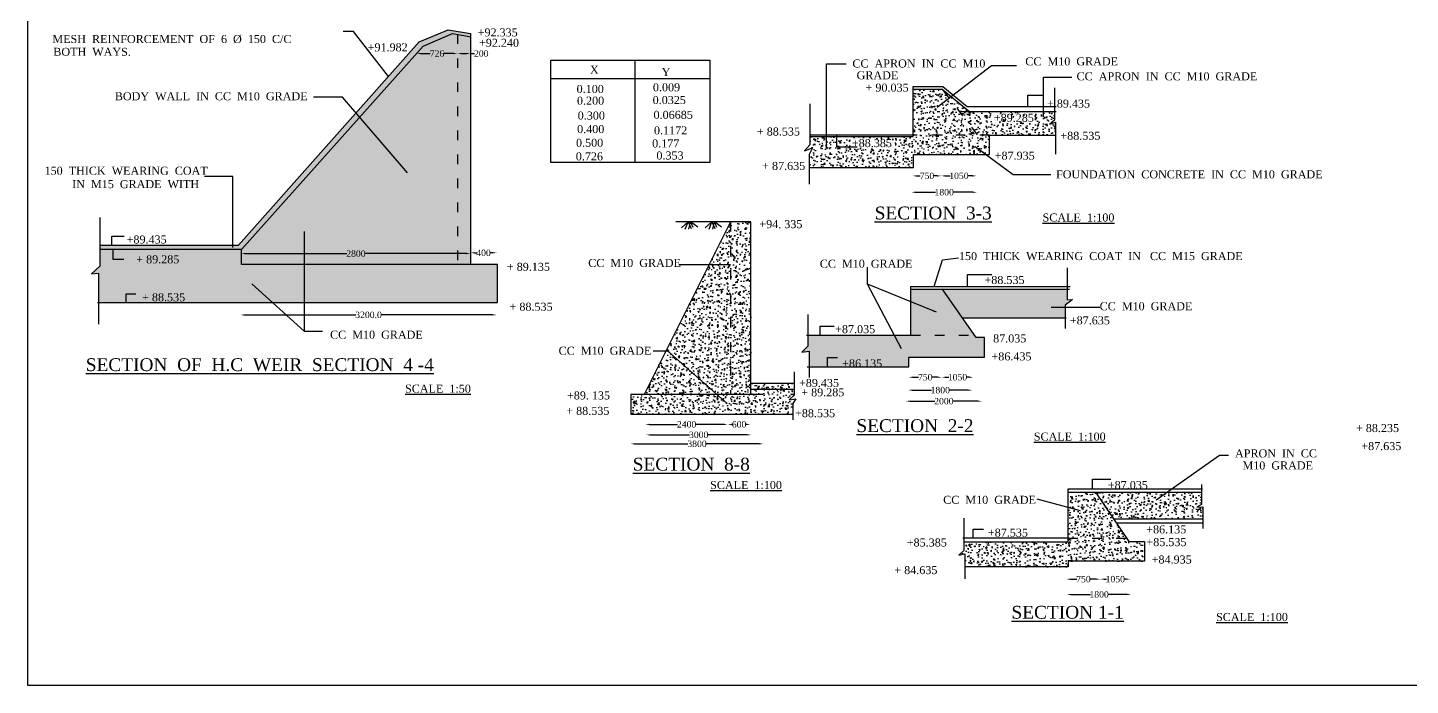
# Model space of a CAD drawing. Header units: millimetres. Extents: x -41669 to -7110, y 1361 to 23536.
# Drawn here: x -41669 to -24389, y 1361 to 9575 of the extents above; entities that cross this region are included whole.
import ezdxf

# ---------------------------------------------------------------- set-up
doc = ezdxf.new("R2010")
doc.units = ezdxf.units.MM
doc.header["$MEASUREMENT"] = 0
doc.header["$PDMODE"] = 66
doc.header["$PDSIZE"] = 170
doc.linetypes.add('ACAD_ISO03W100', pattern=[30, 12, -18])
for name, color, linetype in [('DIM', 5, 'Continuous'), ('DOT LINE', 3, 'ACAD_ISO03W100'), ('DWG. LINE', 1, 'Continuous'), ('HATCH', 2, 'Continuous'), ('TEXT', 7, 'Continuous')]:
    doc.layers.add(name, color=color, linetype=linetype)
doc.layers.add('TITLE', color=7, linetype='Continuous', lineweight=30)
doc.styles.get("Standard").update_dxf_attribs({"font": 'TIMES.TTF', "height": 80})
doc.dimstyles.get("Standard").update_dxf_attribs({"dimtxt": 80, "dimasz": 50, "dimexe": 0.18, "dimexo": 0.0625, "dimgap": 0.09, "dimtad": 0, "dimtih": 1, "dimtoh": 1, "dimdec": 1, "dimzin": 0, "dimdsep": 46, "dimtxsty": 'Standard', "dimcen": 0.09, "dimse1": 1, "dimse2": 1, "dimclrd": 5, "dimclre": 5, "dimclrt": 4, "dimadec": 0, "dimazin": 0, "dimtfac": 1, "dimtdec": 1, "dimtofl": 0, "dimtmove": 0, "dimatfit": 3, "dimfxl": 1, "dimtolj": 1, "dimtzin": 0, "dimarcsym": 0})
pattern_1 = [(50, (0, 0), (143.45204, -12.55043), [15, -165]), (355, (0, 0), (-27.75027, 150.43843), [12, -132]), (100.4514, (11.95, -1.05), (115.70188, 137.8879), [12.74804, -140.2284]), (46.1842, (0, 40), (213.4482, -33.1038), [22.5, -247.5]), (96.6356, (17.79, 37.24), (186.9325, 194.8236), [19.1221, -210.3426]), (351.1842, (0, 40), (186.9324, 194.8237), [18, -198]), (21, (20, 30), (119.3814, -80.52378), [15, -165]), (326, (20, 30), (48.66307, 145.03), [12, -132]), (71.4514, (29.95, 23.29), (168.04453, 64.5061), [12.74804, -140.2284]), (37.5, (0, 0), (2.43197, 66.57877), [0, -130.4, 0, -134, 0, -132.5]), (7.5, (0, 0), (52.61391, 78.88234), [0, -76.4, 0, -127.4, 0, -50.5]), (327.5, (-44.6, 0), (106.76449, -4.510974), [0, -50, 0, -156, 0, -207]), (317.5, (-64.6, 0), (116.63723, 20.021), [0, -65, 0, -103.6, 0, -147])]

# ---------------------------------------------------------------- blocks, each defined once
blk = doc.blocks.new('*D2')
at = {"layer": 'Defpoints', "color": 0}
for p in [(-39009, 5987), (-35809, 5987), (-35809, 5987)]:
    blk.add_point(p, dxfattribs=at)
at = {"layer": 'DIM', "color": 5, "lineweight": -2}
for p, q in [((-38959, 5987), (-37567, 5987)), ((-35859, 5987), (-37251, 5987))]:
    blk.add_line(p, q, dxfattribs=at)
at = {"layer": 'DIM', "color": 5}
for points in [[(-38959, 5995), (-38959, 5979), (-39009, 5987)], [(-35859, 5995), (-35859, 5979), (-35809, 5987)]]:
    blk.add_solid(points, dxfattribs=at)
at = {"layer": 'DIM', "color": 4, "insert": (-37409, 5987), "char_height": 80, "attachment_point": 5}
blk.add_mtext('\\A1;3200.0', dxfattribs=at)
blk = doc.blocks.new('*D55')
at = {"layer": 'Defpoints', "color": 0}
for p in [(-38999, 6753), (-36135, 6753), (-36135, 6753)]:
    blk.add_point(p, dxfattribs=at)
at = {"layer": 'DIM', "color": 5, "lineweight": -2}
for p, q in [((-38949, 6753), (-37682, 6753)), ((-36185, 6753), (-37452, 6753))]:
    blk.add_line(p, q, dxfattribs=at)
at = {"layer": 'DIM', "color": 5}
for points in [[(-38949, 6762), (-38949, 6745), (-38999, 6753)], [(-36185, 6762), (-36185, 6745), (-36135, 6753)]]:
    blk.add_solid(points, dxfattribs=at)
at = {"layer": 'DIM', "color": 4, "insert": (-37567, 6753), "char_height": 80, "attachment_point": 5}
blk.add_mtext('\\A1;2800', dxfattribs=at)
blk = doc.blocks.new('*D56')
at = {"layer": 'Defpoints', "color": 0}
for p in [(-36135, 6753), (-35808, 6763), (-35808, 6753)]:
    blk.add_point(p, dxfattribs=at)
at = {"layer": 'DIM', "color": 5, "lineweight": -2}
for p, q in [((-36085, 6763), (-36057, 6763)), ((-35858, 6763), (-35886, 6763))]:
    blk.add_line(p, q, dxfattribs=at)
at = {"layer": 'DIM', "color": 5}
for points in [[(-36085, 6772), (-36085, 6755), (-36135, 6763)], [(-35858, 6772), (-35858, 6755), (-35808, 6763)]]:
    blk.add_solid(points, dxfattribs=at)
at = {"layer": 'DIM', "color": 4, "insert": (-35972, 6763), "char_height": 80, "attachment_point": 5}
blk.add_mtext('\\A1;400', dxfattribs=at)
blk = doc.blocks.new('*D57')
at = {"layer": 'Defpoints', "color": 0}
for p in [(-36808, 9252), (-36298, 9252), (-36298, 9252)]:
    blk.add_point(p, dxfattribs=at)
at = {"layer": 'DIM', "color": 5, "lineweight": -2}
for p, q in [((-36758, 9252), (-36637, 9252)), ((-36348, 9252), (-36469, 9252))]:
    blk.add_line(p, q, dxfattribs=at)
at = {"layer": 'DIM', "color": 5}
for points in [[(-36758, 9260), (-36758, 9244), (-36808, 9252)], [(-36348, 9260), (-36348, 9244), (-36298, 9252)]]:
    blk.add_solid(points, dxfattribs=at)
at = {"layer": 'DIM', "color": 4, "insert": (-36553, 9252), "char_height": 80, "attachment_point": 5}
blk.add_mtext('\\A1;726', dxfattribs=at)
blk = doc.blocks.new('*D58')
at = {"layer": 'Defpoints', "color": 0}
for p in [(-36298, 9252), (-36135, 9252), (-36135, 9252)]:
    blk.add_point(p, dxfattribs=at)
at = {"layer": 'DIM', "color": 5, "lineweight": -2}
for p, q in [((-36248, 9252), (-36185, 9252)), ((-36135, 9252), (-36085, 9252))]:
    blk.add_line(p, q, dxfattribs=at)
at = {"layer": 'DIM', "color": 5}
for points in [[(-36248, 9260), (-36248, 9244), (-36298, 9252)], [(-36185, 9260), (-36185, 9244), (-36135, 9252)]]:
    blk.add_solid(points, dxfattribs=at)
at = {"layer": 'DIM', "color": 4, "insert": (-36000, 9252), "char_height": 80, "attachment_point": 5}
blk.add_mtext('\\A1;200', dxfattribs=at)
blk = doc.blocks.new('*D61')
at = {"layer": 'Defpoints', "color": 0}
for p in [(-30608, 7727), (-30252, 7727), (-30252, 7724)]:
    blk.add_point(p, dxfattribs=at)
at = {"layer": 'DIM', "color": 5, "lineweight": -2}
for p, q in [((-30558, 7724), (-30514, 7724)), ((-30302, 7724), (-30345, 7724))]:
    blk.add_line(p, q, dxfattribs=at)
at = {"layer": 'DIM', "color": 5}
for points in [[(-30558, 7732), (-30558, 7715), (-30608, 7724)], [(-30302, 7732), (-30302, 7715), (-30252, 7724)]]:
    blk.add_solid(points, dxfattribs=at)
at = {"layer": 'DIM', "color": 4, "insert": (-30430, 7724), "char_height": 80, "attachment_point": 5}
blk.add_mtext('\\A1;750', dxfattribs=at)
blk = doc.blocks.new('*D62')
at = {"layer": 'Defpoints', "color": 0}
for p in [(-30251, 7724), (-29812, 7724), (-29812, 7724)]:
    blk.add_point(p, dxfattribs=at)
at = {"layer": 'DIM', "color": 5, "lineweight": -2}
for p, q in [((-30201, 7724), (-30141, 7724)), ((-29862, 7724), (-29922, 7724))]:
    blk.add_line(p, q, dxfattribs=at)
at = {"layer": 'DIM', "color": 5}
for points in [[(-30201, 7732), (-30201, 7715), (-30251, 7724)], [(-29862, 7732), (-29862, 7715), (-29812, 7724)]]:
    blk.add_solid(points, dxfattribs=at)
at = {"layer": 'DIM', "color": 4, "insert": (-30031, 7724), "char_height": 80, "attachment_point": 5}
blk.add_mtext('\\A1;1050', dxfattribs=at)
blk = doc.blocks.new('*D63')
at = {"layer": 'Defpoints', "color": 0}
for p in [(-30623, 7521), (-29808, 7521), (-29808, 7520)]:
    blk.add_point(p, dxfattribs=at)
at = {"layer": 'DIM', "color": 5, "lineweight": -2}
for p, q in [((-30573, 7520), (-30325, 7520)), ((-29858, 7520), (-30106, 7520))]:
    blk.add_line(p, q, dxfattribs=at)
at = {"layer": 'DIM', "color": 5}
for points in [[(-30573, 7528), (-30573, 7511), (-30623, 7520)], [(-29858, 7528), (-29858, 7511), (-29808, 7520)]]:
    blk.add_solid(points, dxfattribs=at)
at = {"layer": 'DIM', "color": 4, "insert": (-30215, 7520), "char_height": 80, "attachment_point": 5}
blk.add_mtext('\\A1;1800', dxfattribs=at)
blk = doc.blocks.new('*D64')
at = {"layer": 'Defpoints', "color": 0}
for p in [(-33948, 4624), (-32920, 4624), (-32920, 4620)]:
    blk.add_point(p, dxfattribs=at)
at = {"layer": 'DIM', "color": 5, "lineweight": -2}
for p, q in [((-33898, 4620), (-33549, 4620)), ((-32970, 4620), (-33319, 4620))]:
    blk.add_line(p, q, dxfattribs=at)
at = {"layer": 'DIM', "color": 5}
for points in [[(-33898, 4629), (-33898, 4612), (-33948, 4620)], [(-32970, 4629), (-32970, 4612), (-32920, 4620)]]:
    blk.add_solid(points, dxfattribs=at)
at = {"layer": 'DIM', "color": 4, "insert": (-33434, 4620), "char_height": 80, "attachment_point": 5}
blk.add_mtext('\\A1;2400', dxfattribs=at)
blk = doc.blocks.new('*D65')
at = {"layer": 'Defpoints', "color": 0}
for p in [(-32920, 4620), (-32637, 4620), (-32637, 4620)]:
    blk.add_point(p, dxfattribs=at)
at = {"layer": 'DIM', "color": 5, "lineweight": -2}
for p, q in [((-32870, 4620), (-32862, 4620)), ((-32687, 4620), (-32694, 4620))]:
    blk.add_line(p, q, dxfattribs=at)
at = {"layer": 'DIM', "color": 5}
for points in [[(-32870, 4629), (-32870, 4612), (-32920, 4620)], [(-32687, 4629), (-32687, 4612), (-32637, 4620)]]:
    blk.add_solid(points, dxfattribs=at)
at = {"layer": 'DIM', "color": 4, "insert": (-32778, 4620), "char_height": 80, "attachment_point": 5}
blk.add_mtext('\\A1;600', dxfattribs=at)
blk = doc.blocks.new('*D66')
at = {"layer": 'Defpoints', "color": 0}
for p in [(-33939, 4484), (-32627, 4489), (-32627, 4484)]:
    blk.add_point(p, dxfattribs=at)
at = {"layer": 'DIM', "color": 5, "lineweight": -2}
for p, q in [((-33889, 4489), (-33397, 4489)), ((-32677, 4489), (-33169, 4489))]:
    blk.add_line(p, q, dxfattribs=at)
at = {"layer": 'DIM', "color": 5}
for points in [[(-33889, 4497), (-33889, 4481), (-33939, 4489)], [(-32677, 4497), (-32677, 4481), (-32627, 4489)]]:
    blk.add_solid(points, dxfattribs=at)
at = {"layer": 'DIM', "color": 4, "insert": (-33283, 4489), "char_height": 80, "attachment_point": 5}
blk.add_mtext('\\A1;3000', dxfattribs=at)
blk = doc.blocks.new('*D67')
at = {"layer": 'Defpoints', "color": 0}
for p in [(-34131, 4373), (-32477, 4377), (-32477, 4373)]:
    blk.add_point(p, dxfattribs=at)
at = {"layer": 'DIM', "color": 5, "lineweight": -2}
for p, q in [((-34081, 4377), (-33418, 4377)), ((-32527, 4377), (-33190, 4377))]:
    blk.add_line(p, q, dxfattribs=at)
at = {"layer": 'DIM', "color": 5}
for points in [[(-34081, 4385), (-34081, 4368), (-34131, 4377)], [(-32527, 4385), (-32527, 4368), (-32477, 4377)]]:
    blk.add_solid(points, dxfattribs=at)
at = {"layer": 'DIM', "color": 4, "insert": (-33304, 4377), "char_height": 80, "attachment_point": 5}
blk.add_mtext('\\A1;3800', dxfattribs=at)
blk = doc.blocks.new('*D68')
at = {"layer": 'Defpoints', "color": 0}
for p in [(-30658, 5222), (-30247, 5222), (-30247, 5209)]:
    blk.add_point(p, dxfattribs=at)
at = {"layer": 'DIM', "color": 5, "lineweight": -2}
for p, q in [((-30608, 5209), (-30537, 5209)), ((-30297, 5209), (-30368, 5209))]:
    blk.add_line(p, q, dxfattribs=at)
at = {"layer": 'DIM', "color": 5}
for points in [[(-30608, 5217), (-30608, 5201), (-30658, 5209)], [(-30297, 5217), (-30297, 5201), (-30247, 5209)]]:
    blk.add_solid(points, dxfattribs=at)
at = {"layer": 'DIM', "color": 4, "insert": (-30452, 5209), "char_height": 80, "attachment_point": 5}
blk.add_mtext('\\A1;750', dxfattribs=at)
blk = doc.blocks.new('*D69')
at = {"layer": 'Defpoints', "color": 0}
for p in [(-30245, 5209), (-29852, 5209), (-29852, 5209)]:
    blk.add_point(p, dxfattribs=at)
at = {"layer": 'DIM', "color": 5, "lineweight": -2}
for p, q in [((-30195, 5209), (-30158, 5209)), ((-29902, 5209), (-29940, 5209))]:
    blk.add_line(p, q, dxfattribs=at)
at = {"layer": 'DIM', "color": 5}
for points in [[(-30195, 5217), (-30195, 5200), (-30245, 5209)], [(-29902, 5217), (-29902, 5200), (-29852, 5209)]]:
    blk.add_solid(points, dxfattribs=at)
at = {"layer": 'DIM', "color": 4, "insert": (-30049, 5209), "char_height": 80, "attachment_point": 5}
blk.add_mtext('\\A1;1050', dxfattribs=at)
blk = doc.blocks.new('*D70')
at = {"layer": 'Defpoints', "color": 0}
for p in [(-30664, 5056), (-29865, 5056), (-29865, 5048)]:
    blk.add_point(p, dxfattribs=at)
at = {"layer": 'DIM', "color": 5, "lineweight": -2}
for p, q in [((-30614, 5048), (-30373, 5048)), ((-29915, 5048), (-30155, 5048))]:
    blk.add_line(p, q, dxfattribs=at)
at = {"layer": 'DIM', "color": 5}
for points in [[(-30614, 5056), (-30614, 5040), (-30664, 5048)], [(-29915, 5056), (-29915, 5040), (-29865, 5048)]]:
    blk.add_solid(points, dxfattribs=at)
at = {"layer": 'DIM', "color": 4, "insert": (-30264, 5048), "char_height": 80, "attachment_point": 5}
blk.add_mtext('\\A1;1800', dxfattribs=at)
blk = doc.blocks.new('*D71')
at = {"layer": 'Defpoints', "color": 0}
for p in [(-30692, 4910), (-29746, 4910), (-29746, 4910)]:
    blk.add_point(p, dxfattribs=at)
at = {"layer": 'DIM', "color": 5, "lineweight": -2}
for p, q in [((-30642, 4910), (-30334, 4910)), ((-29796, 4910), (-30104, 4910))]:
    blk.add_line(p, q, dxfattribs=at)
at = {"layer": 'DIM', "color": 5}
for points in [[(-30642, 4918), (-30642, 4902), (-30692, 4910)], [(-29796, 4918), (-29796, 4902), (-29746, 4910)]]:
    blk.add_solid(points, dxfattribs=at)
at = {"layer": 'DIM', "color": 4, "insert": (-30219, 4910), "char_height": 80, "attachment_point": 5}
blk.add_mtext('\\A1;2000', dxfattribs=at)
blk = doc.blocks.new('*D72')
at = {"layer": 'Defpoints', "color": 0}
for p in [(-28686, 2687), (-28264, 2687), (-28264, 2687)]:
    blk.add_point(p, dxfattribs=at)
at = {"layer": 'DIM', "color": 5, "lineweight": -2}
for p, q in [((-28636, 2687), (-28559, 2687)), ((-28314, 2687), (-28391, 2687))]:
    blk.add_line(p, q, dxfattribs=at)
at = {"layer": 'DIM', "color": 5}
for points in [[(-28636, 2695), (-28636, 2679), (-28686, 2687)], [(-28314, 2695), (-28314, 2679), (-28264, 2687)]]:
    blk.add_solid(points, dxfattribs=at)
at = {"layer": 'DIM', "color": 4, "insert": (-28475, 2687), "char_height": 80, "attachment_point": 5}
blk.add_mtext('\\A1;750', dxfattribs=at)
blk = doc.blocks.new('*D73')
at = {"layer": 'Defpoints', "color": 0}
for p in [(-28264, 2687), (-27890, 2687), (-27890, 2687)]:
    blk.add_point(p, dxfattribs=at)
at = {"layer": 'DIM', "color": 5, "lineweight": -2}
for p, q in [((-28214, 2687), (-28186, 2687)), ((-27940, 2687), (-27967, 2687))]:
    blk.add_line(p, q, dxfattribs=at)
at = {"layer": 'DIM', "color": 5}
for points in [[(-28214, 2695), (-28214, 2679), (-28264, 2687)], [(-27940, 2695), (-27940, 2679), (-27890, 2687)]]:
    blk.add_solid(points, dxfattribs=at)
at = {"layer": 'DIM', "color": 4, "insert": (-28077, 2687), "char_height": 80, "attachment_point": 5}
blk.add_mtext('\\A1;1050', dxfattribs=at)
blk = doc.blocks.new('*D74')
at = {"layer": 'Defpoints', "color": 0}
for p in [(-28681, 2491), (-27878, 2496), (-27878, 2491)]:
    blk.add_point(p, dxfattribs=at)
at = {"layer": 'DIM', "color": 5, "lineweight": -2}
for p, q in [((-28631, 2496), (-28388, 2496)), ((-27928, 2496), (-28170, 2496))]:
    blk.add_line(p, q, dxfattribs=at)
at = {"layer": 'DIM', "color": 5}
for points in [[(-28631, 2504), (-28631, 2488), (-28681, 2496)], [(-27928, 2504), (-27928, 2488), (-27878, 2496)]]:
    blk.add_solid(points, dxfattribs=at)
at = {"layer": 'DIM', "color": 4, "insert": (-28279, 2496), "char_height": 80, "attachment_point": 5}
blk.add_mtext('\\A1;1800', dxfattribs=at)

msp = doc.modelspace()

# ---------------------------------------------------------------- hatches: boundary and pattern name
at = {"layer": 'HATCH'}
h = msp.add_hatch(dxfattribs=at)
h.set_pattern_fill('AR-CONC', color=256, scale=20, style=0)
h.set_pattern_definition(pattern_1)
h.paths.add_polyline_path([(-36298.07, 9491.9), (-36361.4, 9503.83), (-36725.32, 9344.09), (-38998.62, 6804.61), (-38998.62, 6616.75), (-36298.07, 6616.75)])
h.paths.add_polyline_path([(-36135.29, 9461.22), (-36298.07, 9491.9), (-36298.07, 6616.75), (-36135.29, 6616.75)])
h.paths.add_polyline_path([(-36412.23, 9550.05), (-36775.05, 9397.76), (-39035.2, 6860.24), (-40765.61, 6860.24), (-40765.61, 6804.61), (-38998.62, 6804.61), (-36725.32, 9344.09), (-36361.4, 9503.83), (-36135.29, 9461.22), (-36135.29, 9500.71)])
h.paths.add_polyline_path([(-35796.26, 6616.75), (-38998.62, 6616.75), (-38998.62, 6804.61), (-40765.61, 6804.61), (-40765.61, 6596.59), (-40870.16, 6500.32), (-40782.12, 6510.28), (-40782.12, 6141.78), (-35796.26, 6141.78)])
h = msp.add_hatch(dxfattribs=at)
h.set_pattern_fill('AR-CONC', color=256, scale=20, style=0)
h.set_pattern_definition(pattern_1)
h.paths.add_polyline_path([(-31895.98, 8214.91), (-31895.98, 8060.03), (-31859.57, 8072.61), (-31900.57, 7990.67), (-31900.57, 7829.39), (-30597.78, 7829.39), (-30597.78, 7989.27), (-29650.84, 7989.27), (-29650.84, 8234.25), (-30601.28, 8234.25), (-30601.28, 8214.91)])
h.paths.add_polyline_path([(-29798.82, 8234.25), (-30242.17, 8807.78), (-30601.28, 8807.78), (-30601.28, 8234.25)])
h = msp.add_hatch(dxfattribs=at)
h.set_pattern_fill('AR-CONC', color=256, scale=20, style=0)
h.set_pattern_definition(pattern_1)
h.paths.add_polyline_path([(-28821.98, 8396.37), (-28895.03, 8372.04), (-28834.83, 8419.89), (-28834.83, 8526.78), (-29897.54, 8526.78), (-30242.17, 8807.78), (-29798.82, 8234.25), (-29650.84, 8234.25), (-28821.98, 8234.25)])
h = msp.add_hatch(dxfattribs=at)
h.set_pattern_fill('AR-CONC', color=256, scale=20, style=0)
h.set_pattern_definition(pattern_1)
h.paths.add_polyline_path([(-32107.36, 4878.9), (-32068.12, 4938.49), (-32153.66, 4925.16), (-32090.88, 4983.38), (-32090.88, 5060.16), (-32632.02, 5060.16), (-32632.02, 4994.27), (-34130.01, 4994.27), (-34130.01, 4749.46), (-32107.36, 4749.46)])
h.paths.add_polyline_path([(-32090.88, 5133.82), (-32632.02, 5133.82), (-32632.02, 5060.16), (-32090.88, 5060.16)])
h.paths.add_polyline_path([(-32885.43, 7148.62), (-33965.33, 4994.27), (-32885.43, 4994.27)])
h.paths.add_polyline_path([(-32632.02, 7148.62), (-32885.43, 7148.62), (-32885.43, 4994.27), (-32632.02, 4994.27)])
h = msp.add_hatch(dxfattribs=at)
h.set_pattern_fill('AR-CONC', color=256, scale=20, style=0)
h.set_pattern_definition(pattern_1)
h.paths.add_polyline_path([(-30658.38, 5339.1), (-30658.38, 5460.05), (-29711.47, 5460.05), (-29711.47, 5706.13), (-29813.72, 5706.13), (-29834.13, 5735.3), (-30631.71, 5735.3), (-31920.51, 5735.3), (-31920.51, 5596.57), (-31992.34, 5521.94), (-31902.95, 5534.18), (-31902.95, 5339.1)])
h.paths.add_polyline_path([(-29834.13, 5735.3), (-30236.21, 6310.12), (-30631.71, 6310.12), (-30631.71, 5735.3)])
h.paths.add_polyline_path([(-30236.21, 6310.12), (-29986.14, 5952.61), (-28702.67, 5952.61), (-28702.67, 6109.73), (-28676.51, 6129.65), (-28676.51, 6310.12)])
h = msp.add_hatch(dxfattribs=at)
h.set_pattern_fill('AR-CONC', color=256, scale=20, style=0)
h.set_pattern_definition(pattern_1)
h.paths.add_polyline_path([(-27710.76, 3158.77), (-27908.29, 3158.77), (-28322.38, 3772.35), (-28665.6, 3772.35), (-28665.6, 3151.42), (-29967.68, 3151.42), (-29967.68, 3043.2), (-30030.7, 2987.02), (-29958.11, 3001.12), (-29958.11, 2840.04), (-28666.63, 2840.04), (-28666.63, 2909.57), (-27710.76, 2909.57)])
h.paths.add_polyline_path([(-26998.28, 3620.27), (-26998.28, 3772.35), (-28322.38, 3772.35), (-28096.96, 3438.33), (-26983.63, 3438.33), (-26983.63, 3590.25), (-27058.61, 3587.42)])

# ---------------------------------------------------------------- linework, layer by layer
at = {"layer": 'DOT LINE', "ltscale": 10}
for points in [[(-36298.07, 9491.9), (-36298.07, 6616.75)], [(-30242.17, 8807.78), (-29799.63, 8235.29)], [(-29650.84, 8234.25), (-30601.28, 8234.25)], [(-32885.43, 7148.62), (-32885.43, 4993.16)], [(-30631.71, 5735.3), (-29834.13, 5735.3)], [(-28665.6, 3199.39), (-27935.71, 3199.39)]]:
    msp.add_lwpolyline(points, dxfattribs=at)
at = {"layer": 'DWG. LINE'}
msp.add_line((-28665.6, 3199.39), (-29982.47, 3199.39), dxfattribs=at)
for points in [[(-39035.2, 6860.24), (-36775.05, 9397.76), (-36412.23, 9550.05), (-36135.29, 9500.71), (-36135.29, 6616.75)], [(-38998.62, 6804.61), (-36725.32, 9344.09), (-36361.4, 9503.83), (-36127.98, 9459.84)], [(-34079.53, 9170.55), (-34079.53, 7893.29)], [(-35130.74, 8940.26), (-33145.78, 8940.26)], [(-31895.98, 8214.91), (-30601.28, 8214.91), (-30601.28, 8841.08), (-30231.47, 8841.08), (-29926.38, 8590.38), (-28817.4, 8590.38)], [(-28834.83, 8824.69), (-28834.83, 8419.89), (-28895.03, 8372.04), (-28821.98, 8396.37), (-28821.98, 7993.7)], [(-30601.28, 8807.78), (-30242.17, 8807.78), (-29896.29, 8525.76)], [(-31895.98, 8624.47), (-31895.98, 8112.34), (-31960.22, 8037.85), (-31859.57, 8072.61), (-31900.57, 7990.67), (-31900.57, 7619.44)], [(-30012.48, 8526.78), (-28817.11, 8526.78)], [(-31900.57, 7829.39), (-30597.78, 7829.39), (-30597.78, 7989.27), (-29650.84, 7989.27), (-29650.84, 8234.25), (-28821.98, 8234.25)], [(-30601.28, 8234.25), (-31895.98, 8234.25)], [(-40765.61, 7202.46), (-40765.61, 6596.59), (-40870.16, 6500.32), (-40782.12, 6510.28), (-40782.12, 5872.43)], [(-32885.43, 7148.62), (-33965.33, 4994.27)], [(-32632.02, 4987.65), (-32632.02, 7148.62), (-33566.83, 7148.62)], [(-40797.11, 6141.78), (-35796.26, 6141.78), (-35796.26, 6616.75), (-38998.62, 6616.75), (-38998.62, 6804.61), (-40765.61, 6804.61)], [(-40765.61, 6860.24), (-39035.2, 6860.24)], [(-28676.51, 6577.19), (-28676.51, 6177.2), (-28610.59, 6179.83), (-28702.67, 6109.73), (-28702.67, 5817.56)], [(-31934.64, 5735.3), (-30631.71, 5735.3), (-30631.71, 6343.98), (-28640.15, 6343.98)], [(-31925.46, 5339.1), (-30658.38, 5339.1), (-30658.38, 5460.05), (-29711.47, 5460.05), (-29711.47, 5706.13), (-29813.72, 5706.13), (-30238.35, 6313.18)], [(-30631.71, 6310.12), (-28648.46, 6310.12)], [(-31920.51, 5992.13), (-31920.51, 5596.57), (-31992.34, 5521.94), (-31902.95, 5534.18), (-31902.95, 5204.24)], [(-29986.14, 5952.61), (-28690.39, 5952.61)], [(-32090.88, 5278.17), (-32090.88, 4983.38), (-32153.66, 4925.16), (-32068.12, 4938.49), (-32107.36, 4878.9), (-32107.36, 4678.55)], [(-32632.02, 5133.82), (-32081.82, 5133.82)], [(-32632.02, 5060.16), (-32086.17, 5060.16)], [(-32481.36, 4994.27), (-34130.01, 4994.27), (-34130.01, 4749.46), (-32097.16, 4749.46)], [(-29967.68, 3151.42), (-28665.6, 3151.42), (-28665.6, 3816.99), (-26988.2, 3816.99)], [(-26998.28, 3869.06), (-26998.28, 3620.27), (-27058.61, 3587.42), (-26983.63, 3590.25), (-26983.63, 3320.37)], [(-28322.38, 3772.35), (-27908.29, 3158.77), (-27710.76, 3158.77), (-27710.76, 2909.57), (-28666.63, 2909.57), (-28666.63, 2840.04), (-29958.11, 2840.04)], [(-28665.6, 3772.35), (-26998.28, 3772.35)], [(-29967.68, 3450.5), (-29967.68, 3043.2), (-30030.7, 2987.02), (-29958.11, 3001.12), (-29958.11, 2689.68)], [(-28096.96, 3438.33), (-26983.63, 3438.33)], [(-28063.44, 3388.66), (-26983.63, 3388.66)]]:
    msp.add_lwpolyline(points, dxfattribs=at)
msp.add_lwpolyline([(-35130.74, 9170.55), (-33145.78, 9170.55), (-33145.78, 7893.29), (-35130.74, 7893.29)], close=True, dxfattribs=at)
at = {"layer": 'HATCH'}
for points in [[(-33499.15, 7074.12), (-33415.65, 7148.62)], [(-33451.15, 7059.62), (-33415.65, 7148.62), (-33378.15, 7067.12)], [(-33404.65, 7059.62), (-33385.15, 7148.62), (-33357.15, 7085.12)], [(-33294.15, 7084.12), (-33385.15, 7148.62)], [(-33201.46, 7074.12), (-33117.96, 7148.62)], [(-33153.46, 7059.62), (-33117.96, 7148.62), (-33080.46, 7067.12)], [(-33106.96, 7059.62), (-33087.46, 7148.62), (-33059.46, 7085.12)], [(-32996.46, 7084.12), (-33087.46, 7148.62)]]:
    msp.add_lwpolyline(points, dxfattribs=at)
at = {"layer": 'TITLE'}
msp.add_lwpolyline([(-7194.5, 23535.5), (-41669.25, 23535.5), (-41669.25, 1360.65), (-7194.5, 1360.65)], close=True, dxfattribs=at)

# ---------------------------------------------------------------- texts
at = {"layer": 'TEXT'}
for s, p in [('+92.335', (-36045.39, 9466.34)), ('MESH  REINFORCEMENT  OF  6  %%C  150  C/C ', (-41359.88, 9383.7)), ('+91.982', (-37420.47, 9280.01)), ('+92.240', (-36029.17, 9336.7)), ('BOTH  WAYS.', (-41348.71, 9223.72)), ('CC  APRON  IN  CC  M10', (-31361.89, 9078.16)), ('CC  M10  GRADE', (-29200.99, 9104.36)), ('X', (-34642.36, 8999.79)), ('Y', (-33745.86, 8971.39)), ('GRADE', (-31309.2, 8930.75)), ('CC  APRON  IN  CC  M10  GRADE', (-28560.43, 8917.8)), ('0.100', (-34808.63, 8759.9)), ('0.009', (-33855.12, 8780.58)), ('+ 90.035', (-31197.75, 8776.79)), ('BODY  WALL  IN  CC  M10  GRADE', (-40579.49, 8668.79)), ('0.200', (-34804.37, 8613.19)), ('0.0325', (-33858.52, 8621.31)), ('+ 89.435', (-28930.37, 8577.23)), ('0.300', (-34794.88, 8427.84)), ('0.06685', (-33847.4, 8436.46)), ('+89.285', (-29594.61, 8399.25)), ('0.400', (-34802.26, 8258.51)), ('0.1172', (-33841.6, 8242.82)), ('+ 88.535', (-32555.71, 8228.15)), ('0.500', (-34816.05, 8087.28)), ('0.177', (-33864.82, 8079.01)), ('+88.385', (-31369.07, 8083.73)), ('+88.535', (-28763.11, 8174.96)), ('0.726', (-34819.12, 7917.8)), ('0.353', (-33811.36, 7928.94)), ('+87.935', (-29583.91, 7926.75)), ('150  THICK  WEARING  COAT ', (-41457.86, 7738.74)), ('+ 87.635', (-32489.93, 7798.73)), ('FOUNDATION  CONCRETE  IN  CC  M10  GRADE', (-28817.65, 7693.79)), ('  IN  M15  GRADE  WITH', (-41187.83, 7571.09)), ('+94. 335', (-32524.96, 7071.3)), ('+89.435', (-40432.42, 6879.75)), ('150  THICK  WEARING  COAT  IN   CC  M15  GRADE', (-30030.46, 6672.41)), ('+ 89.285', (-40311.92, 6631.67)), ('+ 89.135', (-35680.47, 6538.09)), ('CC  M10  GRADE', (-34663.37, 6586.47)), ('CC  M10  GRADE', (-31769.53, 6577.03)), ('+88.535', (-29711.64, 6374.18)), ('+ 88.535', (-40238.89, 6157.41)), ('+ 88.535', (-35646.96, 6039.67)), ('CC  M10  GRADE', (-28271.93, 6045.43)), ('+87.635', (-28644.78, 5869.36)), ('CC  M10  GRADE', (-37889.59, 5690.41)), ('+87.035', (-31577.97, 5759.68)), ('87.035', (-29603.4, 5643.86)), ('CC  M10  GRADE', (-35033.48, 5490.48)), ('+86.135', (-31490.34, 5332.55)), ('+86.435', (-29624.36, 5419.46)), ('+89.435', (-32029.86, 5087.7)), ('+89. 135', (-34929.32, 4931.69)), ('+ 89.285', (-32001.18, 4970.56)), ('+ 88.535', (-34937.36, 4738.96)), ('+88.535', (-32078.71, 4709.96)), ('+ 88.235', (-25068.67, 4524.13)), ('+87.635', (-25002.25, 4298.99)), ('APRON  IN  CC', (-26580.38, 4208.2)), ('  M10  GRADE', (-26562.37, 4057.25)), ('+87.035', (-28170.18, 3812.35)), ('CC  M10  GRADE', (-30226.96, 3627.88)), ('+87.535', (-29669.07, 3218.31)), ('+86.135', (-27690.18, 3258.53)), ('+85.385', (-30682.92, 3094.82)), ('+85.535', (-27687.66, 3099.55)), ('+84.935', (-27621.98, 2882.52)), ('+ 84.635', (-30838.01, 2749.92))]:
    msp.add_text(s, height=100, dxfattribs=at).set_placement(p)
at = {"layer": 'TITLE'}
for s, height, p in [('%%USECTION  3-3', 160, (-31084.04, 7180.7)), ('%%USCALE  1:100', 100, (-28985.58, 7154.13)), ('%%USECTION  OF  H.C  WEIR  SECTION  4 -4', 160, (-40942.93, 5286.09)), ('%%USCALE  1:50', 100, (-36953.29, 5016.53)), ('%%USECTION  2-2', 160, (-31311.84, 4524.44)), ('%%USCALE  1:100', 100, (-29095.1, 4417.66)), ('%%USECTION  8-8', 160, (-34107.69, 4043.12)), ('%%USCALE  1:100', 100, (-33140.46, 3813.32)), ('%%USECTION 1-1', 160, (-29374.32, 2193.32)), ('%%USCALE  1:100', 100, (-26817.53, 2163.97))]:
    msp.add_text(s, height=height, dxfattribs=at).set_placement(p)

# ---------------------------------------------------------------- dimensions: what is measured, and where the dimension line sits
at = {"layer": 'DIM'}
for p1, p2, distance, text, picture, middle in [((-36807.64, 9252.14), (-36298.07, 9252.14), 0, '726', '*D57', (-36552.85, 9252.14)), ((-36298.07, 9252.14), (-36135.29, 9252.14), 0, '200', '*D58', (-35999.98, 9252.14)), ((-30607.95, 7726.62), (-30251.66, 7726.62), -2.89, '750', '*D61', (-30429.81, 7723.73)), ((-30250.7, 7723.57), (-29812.08, 7723.57), 0.16, '1050', '*D62', (-30031.39, 7723.73)), ((-30622.63, 7520.94), (-29808.14, 7520.94), -1.4, '1800', '*D63', (-30215.39, 7519.54)), ((-38998.62, 6753.47), (-36135.29, 6753.47), 0, '2800', '*D55', (-37566.95, 6753.47)), ((-36135.29, 6753.47), (-35807.78, 6753.47), 9.96, '400', '*D56', (-35971.53, 6763.43)), ((-30657.64, 5221.74), (-30247.32, 5221.74), -12.74, '750', '*D68', (-30452.48, 5209)), ((-30245.45, 5208.69), (-29851.99, 5208.69), -0.04, '1050', '*D69', (-30048.72, 5208.64)), ((-30663.91, 5055.62), (-29864.61, 5055.62), -7.55, '1800', '*D70', (-30264.26, 5048.07)), ((-30691.61, 4909.98), (-29745.94, 4909.98), 0.01, '2000', '*D71', (-30218.77, 4909.99)), ((-33948.17, 4624.46), (-32919.69, 4624.46), -4.02, '2400', '*D64', (-33433.93, 4620.44)), ((-32919.69, 4620.44), (-32637.13, 4620.44), 0, '600', '*D65', (-32778.41, 4620.44)), ((-33939.48, 4484.17), (-32626.5, 4484.17), 4.68, '3000', '*D66', (-33282.99, 4488.86)), ((-34131.02, 4372.96), (-32477.39, 4372.96), 3.58, '3800', '*D67', (-33304.2, 4376.54)), ((-28686.17, 2686.56), (-28263.8, 2686.56), 0.38, '750', '*D72', (-28474.98, 2686.95)), ((-28263.8, 2686.95), (-27889.54, 2686.95), 0, '1050', '*D73', (-28076.67, 2686.95)), ((-28680.56, 2490.8), (-27877.81, 2490.8), 5.07, '1800', '*D74', (-28279.18, 2495.86))]:
    dim = msp.add_aligned_dim(p1=p1, p2=p2, distance=distance, text=text, dimstyle='Standard', dxfattribs=at)
    dim.commit()
    dim.dimension.update_dxf_attribs({"geometry": picture, "text_midpoint": middle})
dim = msp.add_aligned_dim(p1=(-39008.63, 5987.1), p2=(-35808.63, 5987.1), distance=0, dimstyle='Standard', dxfattribs=at)
dim.commit()
dim.dimension.update_dxf_attribs({"geometry": '*D2', "text_midpoint": (-37408.63, 5987.1)})

# ---------------------------------------------------------------- leaders
for points in [[(-37159.09, 8966.58), (-37596.16, 9528.66), (-37726.17, 9528.66)], [(-31684.04, 8067.67), (-31684.04, 9121.87), (-31441.47, 9121.87)], [(-30303.16, 8581.76), (-29623.03, 9104.9), (-29311.45, 9104.9)], [(-28974.86, 8456.76), (-28974.86, 8955.46), (-28618.66, 8955.46)], [(-36923.68, 7762.82), (-37733.54, 8707.21), (-38097.45, 8707.21)], [(-29169.84, 8590.38), (-29169.84, 8731.82), (-28974.86, 8731.82)], [(-31561.82, 8234.25), (-31561.82, 8087.59), (-31302.18, 8087.59)], [(-29829.01, 8090.82), (-29352.58, 7742.27), (-28883.96, 7742.27)], [(-39106.54, 6830.7), (-39106.54, 7716.51), (-39460.09, 7716.51)], [(-40619.14, 6860.24), (-40619.14, 6969.8), (-40461.56, 6969.8)], [(-38211.69, 7029.63), (-38211.69, 5783.94), (-37983.98, 5783.94)], [(-40605.59, 6804.61), (-40605.59, 6685.87), (-40465.41, 6685.87)], [(-32885.43, 6614.89), (-33530.77, 6614.89)], [(-30747.09, 5564.01), (-31174.77, 6372.46), (-31174.77, 6582.13)], [(-30341.37, 6343.98), (-30238.13, 6675.94), (-30035.28, 6699.46)], [(-29924.8, 6343.98), (-29924.8, 6493.17), (-29620.14, 6493.17)], [(-40438.54, 6141.78), (-40438.54, 6249.25), (-40317.43, 6249.25)], [(-38866.2, 6375.16), (-38211.69, 5783.94)], [(-30312.01, 6020.42), (-31174.77, 6372.46)], [(-28879.86, 6083.69), (-28271.92, 6083.69)], [(-31765.69, 5735.3), (-31765.69, 5845.48), (-31590.29, 5845.48)], [(-32926.94, 4878.98), (-33667.25, 5535.09), (-33852.47, 5535.09)], [(-31673.71, 5339.1), (-31673.71, 5454.18), (-31547.38, 5454.18)], [(-27564.2, 3677.89), (-26775.72, 4235.86), (-26661.07, 4235.86)], [(-28360.57, 3816.99), (-28360.57, 3934.49), (-28131, 3934.49)], [(-28512.58, 3540.29), (-29054.39, 3687.79)], [(-29853.6, 3199.39), (-29853.6, 3312.87), (-29724.52, 3312.87)]]:
    msp.add_leader(points, dimstyle='Standard', override={"dimgap": 0.09, "dimtad": 0}, dxfattribs=at)

doc.saveas('drawing.dxf')
